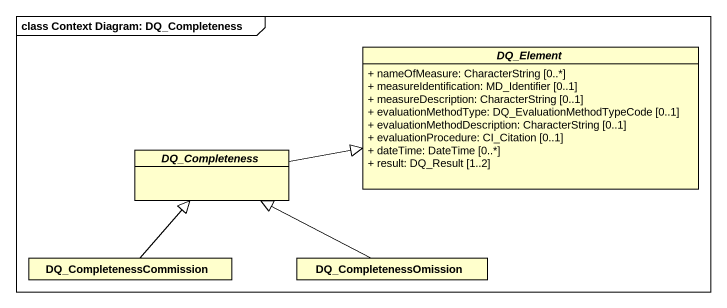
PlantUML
@startuml
mainframe class Context Diagram: DQ_Completeness
hide circle
hide empty members
skinparam classAttributeIconSize 0
abstract class DQ_Element {
  + nameOfMeasure: CharacterString [0..*]
  + measureIdentification: MD_Identifier [0..1]
  + measureDescription: CharacterString [0..1]
  + evaluationMethodType: DQ_EvaluationMethodTypeCode [0..1]
  + evaluationMethodDescription: CharacterString [0..1]
  + evaluationProcedure: CI_Citation [0..1]
  + dateTime: DateTime [0..*]
  + result: DQ_Result [1..2]
}
abstract class DQ_Completeness
class DQ_CompletenessCommission
class DQ_CompletenessOmission
DQ_Completeness -right-|> DQ_Element
DQ_CompletenessCommission -up-|> DQ_Completeness
DQ_CompletenessOmission -left-|> DQ_Completeness
@enduml
